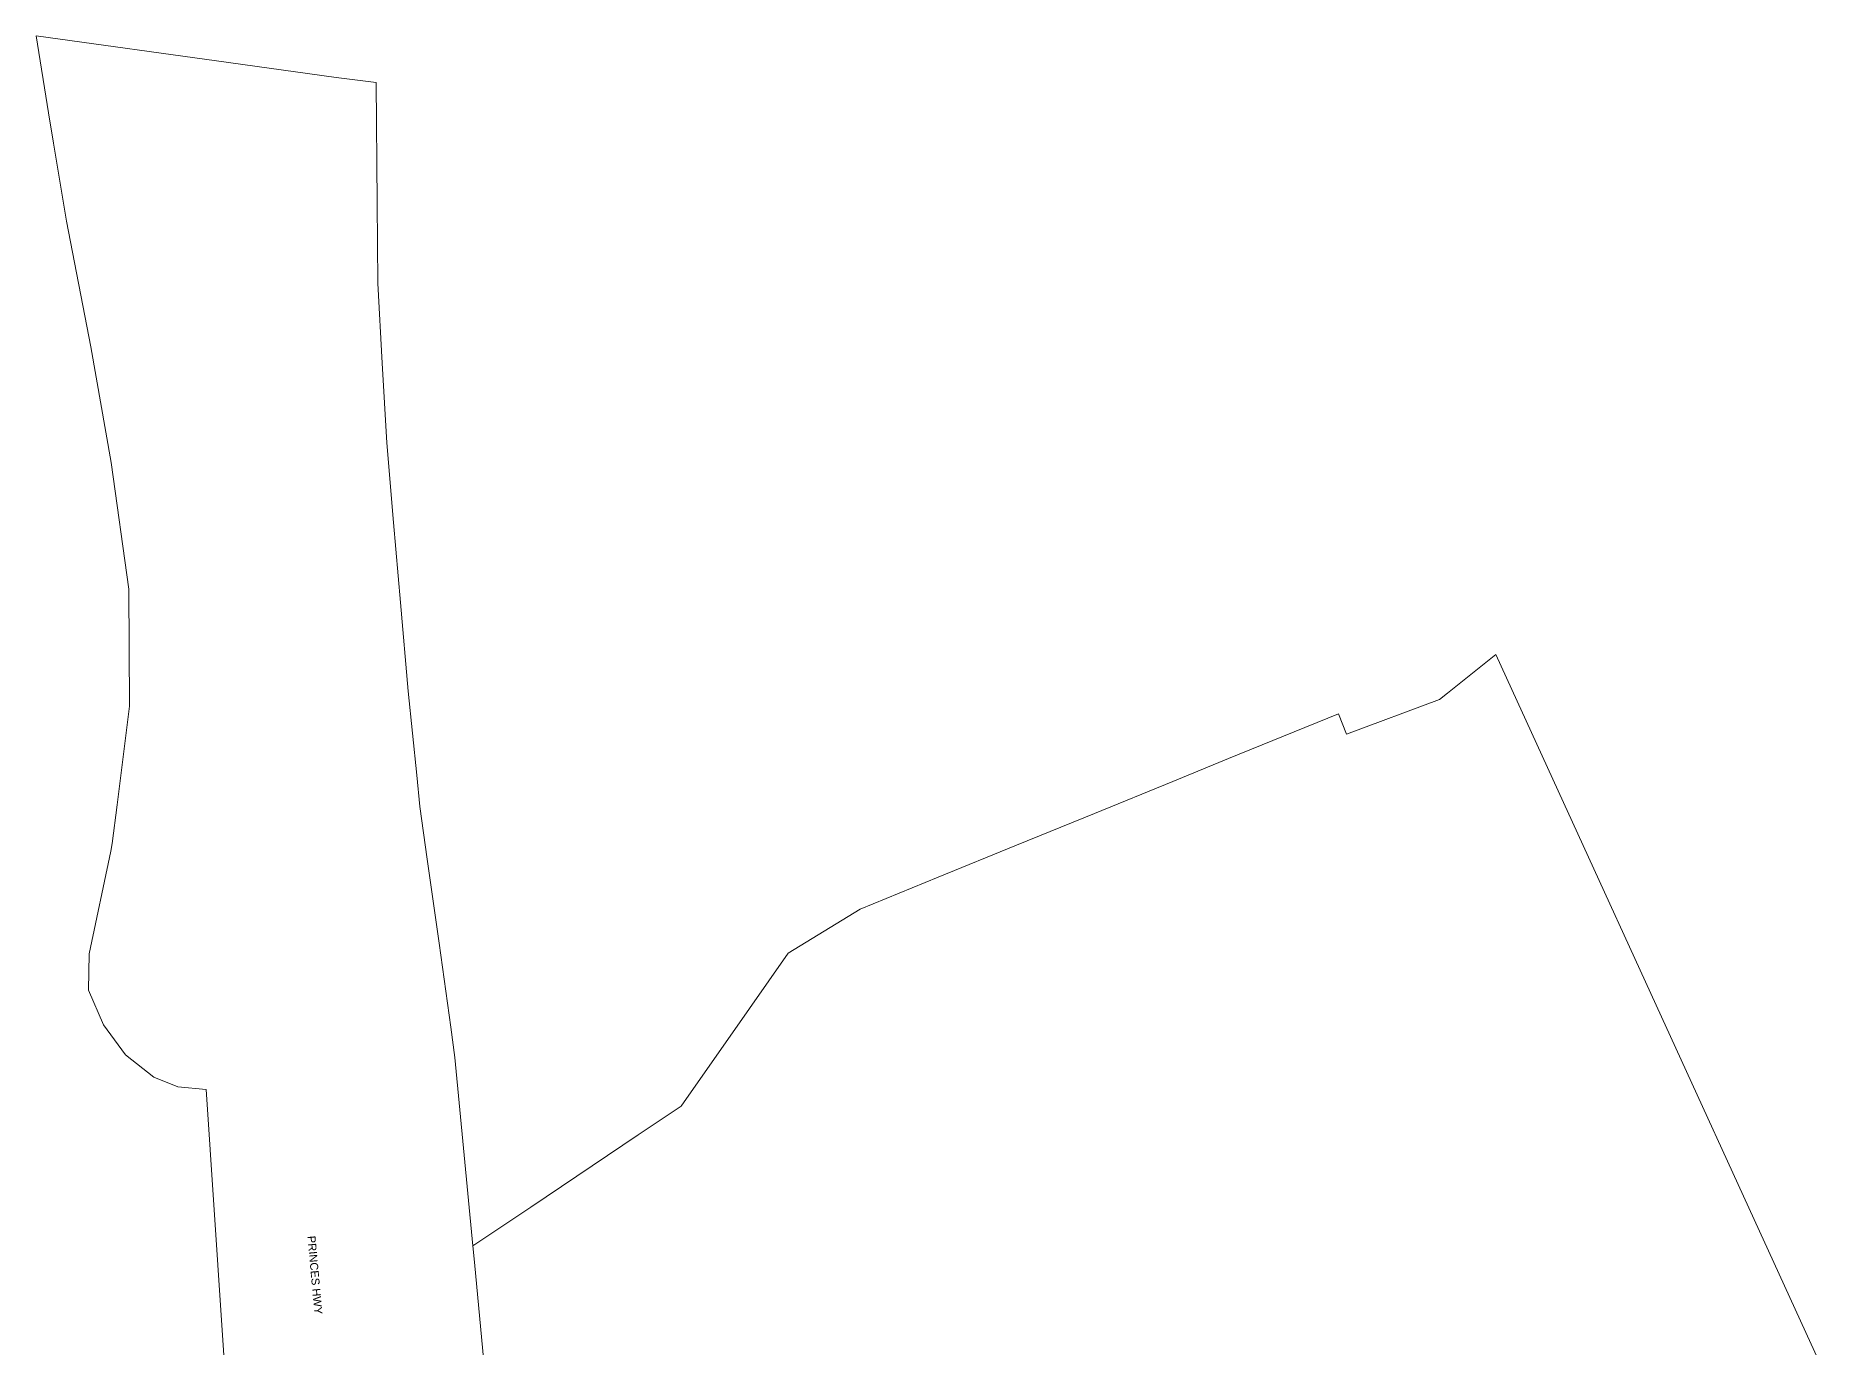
# Model space of a CAD drawing. Header units: metres. Extents: x 296686 to 300227, y 6172173 to 6175501.
# Drawn here: x 296686.3 to 297091.3, y 6175206.3 to 6175501.3 of the extents above; entities that cross this region are included whole.
import ezdxf

# ---------------------------------------------------------------- set-up
doc = ezdxf.new("R2010")
doc.units = ezdxf.units.M
for name, color, linetype, lineweight in [('Cadastre Land Parcels_SP_EXT', 9, 'Continuous', 5), ('Cadastre Road Names_SP_HV_LV_SL_EXT', 9, 'Continuous', 5), ('Cadastre Roads_SP_EXT', 9, 'Continuous', 5)]:
    doc.layers.add(name, color=color, linetype=linetype, lineweight=lineweight)
doc.styles.get("Standard").update_dxf_attribs({"font": 'arial.ttf'})

msp = doc.modelspace()

# ---------------------------------------------------------------- linework, layer by layer
at = {"layer": 'Cadastre Land Parcels_SP_EXT', "linetype": 'Continuous'}
msp.add_lwpolyline([(297091.3, 6175194.68), (297014.74, 6175362.12), (297014.74, 6175362.12), (297003.88, 6175353.42), (297002.11, 6175352), (296981.15, 6175344.18), (296979.35, 6175348.79), (296954.66, 6175338.7), (296942.1, 6175333.57), (296924.5, 6175326.38), (296906.92, 6175319.19), (296889.33, 6175312), (296871.74, 6175304.82), (296855.53, 6175294.96), (296846.85, 6175282.51), (296831.52, 6175260.53), (296821.83, 6175254.02), (296797.64, 6175237.78), (296784.62, 6175229.05), (296784.96, 6175225.39), (296788.45, 6175188.56)], dxfattribs=at)
at = {"layer": 'Cadastre Roads_SP_EXT', "linetype": 'Continuous'}
msp.add_lwpolyline([(296788.45, 6175188.56), (296784.96, 6175225.39), (296784.62, 6175229.05), (296780.61, 6175271.42), (296780.61, 6175271.46), (296779.65, 6175278.3), (296777.02, 6175297.19), (296774.38, 6175316.08), (296772.72, 6175327.96), (296771.99, 6175334.98), (296770.04, 6175353.91), (296768.33, 6175373.85), (296766.8, 6175391.8), (296765.27, 6175409.73), (296764.24, 6175427.7), (296763.22, 6175445.68), (296763.07, 6175463.7), (296762.84, 6175490.85), (296753.86, 6175491.95), (296729.62, 6175495.31), (296686.35, 6175501.29), (296686.35, 6175501.29), (296689.18, 6175484.01), (296690.31, 6175477.14), (296693.18, 6175459.66), (296698.69, 6175431.38), (296703.26, 6175405.34), (296707.2, 6175376.84), (296707.37, 6175350.5), (296704.6, 6175328.29), (296703.51, 6175319.6), (296703.16, 6175317.89), (296698.34, 6175294.75), (296698.18, 6175286.57), (296701.52, 6175278.77), (296706.47, 6175272.02), (296712.83, 6175267.03), (296718.23, 6175264.83), (296724.63, 6175264.25), (296729.88, 6175185.27)], dxfattribs=at)

# ---------------------------------------------------------------- texts
at = {"layer": 'Cadastre Road Names_SP_HV_LV_SL_EXT'}
msp.add_text('PRINCES HWY', height=1.8, rotation=275.1943, dxfattribs=at).set_placement((296747.4, 6175231.25))

doc.saveas('drawing.dxf')
